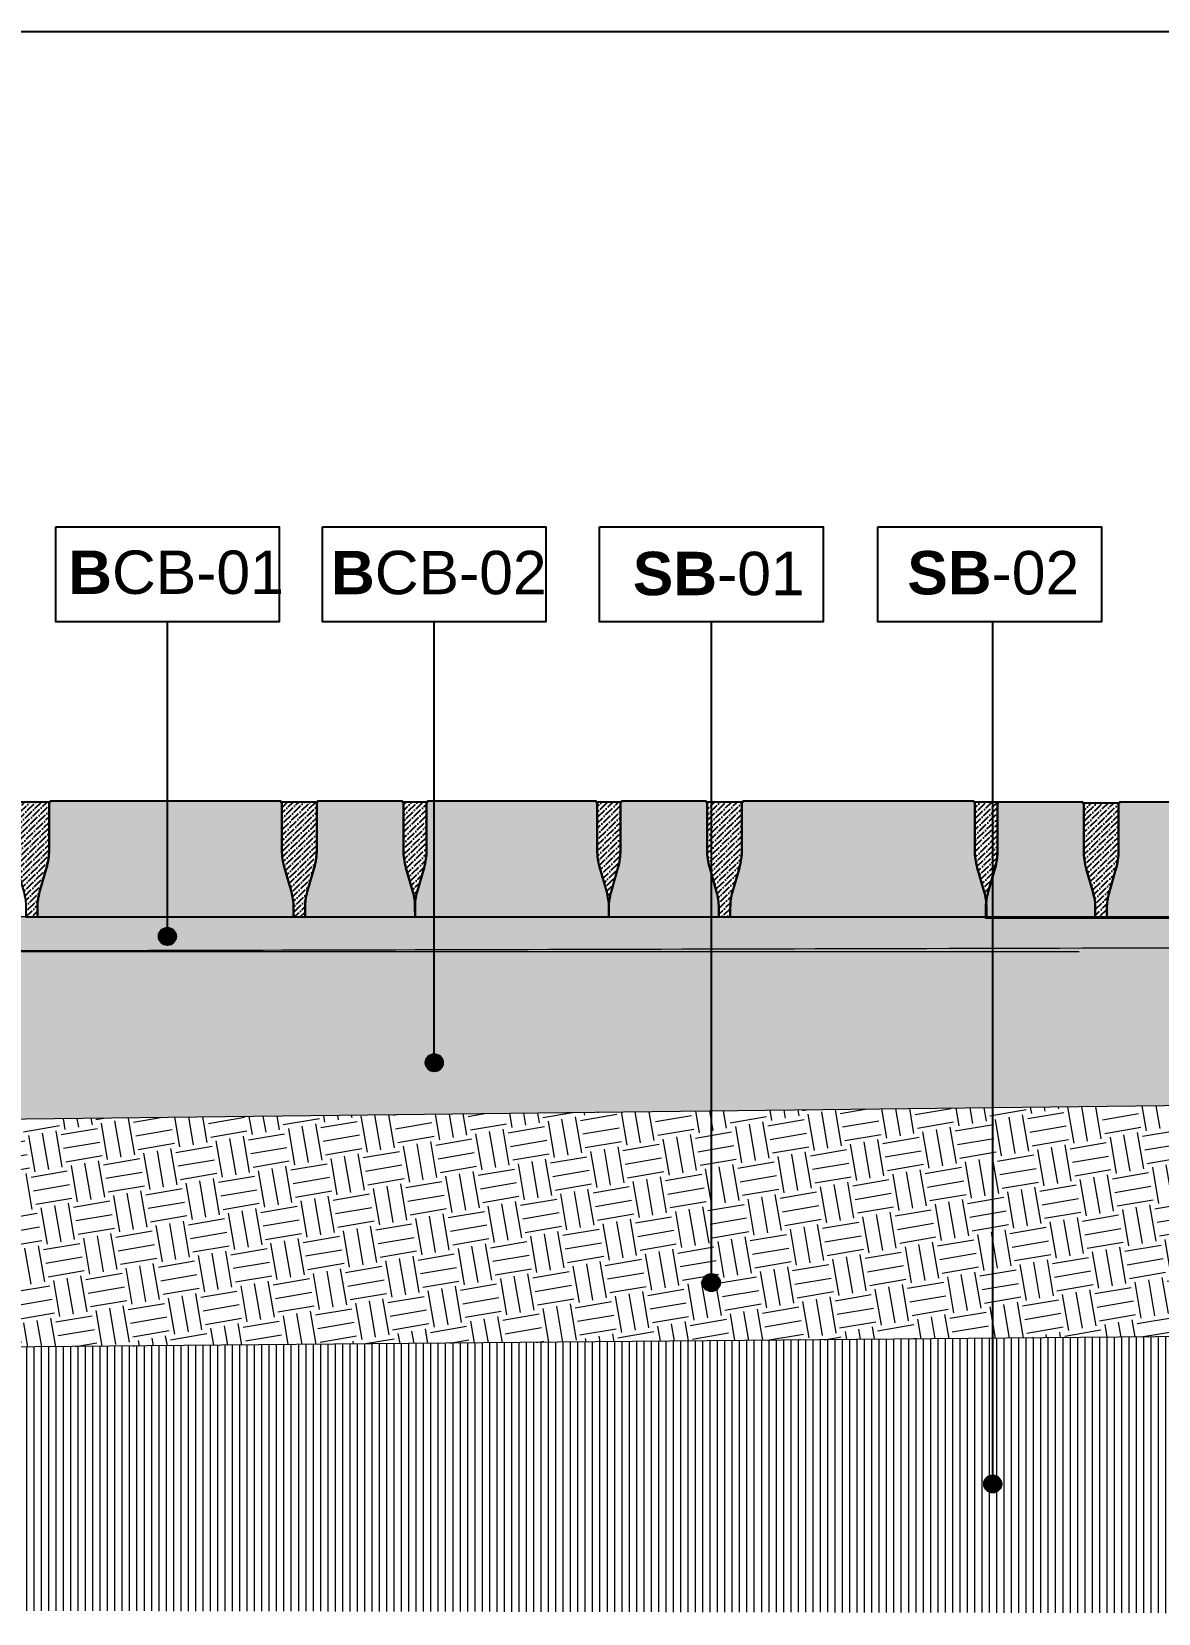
# Model space of a CAD drawing. Header units: metres. Extents: x -325 to 301, y -147 to 149.
# Drawn here: x 69.12 to 70.093, y 62.09 to 63.457 of the extents above; entities that cross this region are included whole.
import ezdxf

# ---------------------------------------------------------------- set-up
doc = ezdxf.new("R2010")
doc.units = ezdxf.units.M
doc.layers.add('-aux', color=50, linetype='Continuous', plot=False)
doc.layers.add('0-TX-1_25', color=7, linetype='Continuous', true_color=0x3f4f7f)
doc.layers.add('EIT_3 TR sorra', color=7, linetype='Continuous', true_color=0xd8ceb0)
doc.layers.add('03-TR-Paviment_05_Open Joint Precast Pavements', color=7, linetype='Continuous', lineweight=5, true_color=0xb3b3b3)
doc.layers.add('3-TR tot_u', color=7, linetype='Continuous', lineweight=5, true_color=0x787878)
for name, color, linetype, lineweight in [('1-CM', 7, 'Continuous', 0), ('3-TR Seleccionat', 44, 'Continuous', 0), ('3-TR Tot-u', 37, 'Continuous', 0)]:
    doc.layers.add(name, color=color, linetype=linetype, lineweight=lineweight)
for name, color, linetype in [('1-L- kodolé', 7, 'Continuous'), ('A-KEYPLAN_HATCH', 7, 'Continuous'), ('A_TEXT_2', 7, 'Continuous')]:
    doc.layers.add(name, color=color, linetype=linetype)
doc.styles.get("Standard").update_dxf_attribs({"font": 'arial.ttf'})

# ---------------------------------------------------------------- blocks, each defined once
blk = doc.blocks.new('hatch keyplan 2')
at = {"layer": 'A-KEYPLAN_HATCH'}
blk.add_lwpolyline([(0, 0.005476596624248486), (0.012874798693294, 0.005476596623793739), (0.012874798693294, -2.273736754432321e-13), (0, 0)], close=True, dxfattribs=at)
blk = doc.blocks.new('hatch keyplan')
at = {"layer": 'A-KEYPLAN_HATCH'}
blk.add_blockref('hatch keyplan 2', (1.430579833341536, 0.8521467901477053), dxfattribs=at)
blk = doc.blocks.new('B-CB01')
at = {"layer": 'A-KEYPLAN_HATCH'}
blk.add_blockref('hatch keyplan', (-1.430579833341536, -0.8521467901477052), dxfattribs=at)
at = {"layer": 'A_TEXT_2', "insert": (-0.0007977308478921419, 0.004105509799023688), "char_height": 0.0025, "attachment_point": 1}
blk.add_mtext_dynamic_manual_height_columns('\\pi0.00152;{\\fArial|b1|i0|c0|p34;B}CB-01', width=0.01456192034901793, gutter_width=0.015, heights=[0], dxfattribs=at)
blk = doc.blocks.new('B-CB02')
at = {"layer": 'A-KEYPLAN_HATCH'}
blk.add_blockref('hatch keyplan', (-1.430579833341536, -0.8521467901477053), dxfattribs=at)
at = {"layer": 'A_TEXT_2', "insert": (-0.0007977308478888112, 0.004087061300781514), "char_height": 0.0025, "attachment_point": 1}
blk.add_mtext_dynamic_manual_height_columns('\\pi0.00129;{\\fArial|b1|i0|c0|p34;B}CB-02', width=0.01456192034901793, gutter_width=0.015, heights=[0], dxfattribs=at)
blk = doc.blocks.new('SB-01')
at = {"layer": 'A-KEYPLAN_HATCH'}
blk.add_blockref('hatch keyplan', (-1.430579833341536, -0.8521467901477053), dxfattribs=at)
at = {"layer": 'A_TEXT_2', "insert": (-0.0007977307988561444, 0.004032374434375541), "char_height": 0.0025, "attachment_point": 1}
blk.add_mtext_dynamic_manual_height_columns('\\pi0.00271;{\\fArial|b1|i0|c0|p34;SB}-01', width=0.01456192034901793, gutter_width=0.015, heights=[0], dxfattribs=at)
blk = doc.blocks.new('SB-02')
at = {"layer": 'A-KEYPLAN_HATCH'}
blk.add_blockref('hatch keyplan', (-1.430579833341138, -0.8521467901475916), dxfattribs=at)
at = {"layer": 'A_TEXT_2', "insert": (-0.0007977306930945227, 0.004083503112326525), "char_height": 0.0025, "attachment_point": 1}
blk.add_mtext_dynamic_manual_height_columns('\\pi0.00249;{\\fArial|b1|i0|c0|p34;SB}-02', width=0.01456192034901793, gutter_width=0.015, heights=[0], dxfattribs=at)
blk = doc.blocks.new('POINT')
at = {"layer": '0-TX-1_25'}
h = blk.add_hatch(dxfattribs=at)
h.set_pattern_fill('ANGLE', color=256)
h.set_pattern_definition([(0, (-83.74681484067048, -12.72584030761209), (0, 6.985), [5.08, -1.905]), (90, (-83.74681484067048, -12.72584030761209), (-6.985, 4.277078946022131e-16), [5.08, -1.905])])
edge = h.paths.add_edge_path()
edge.add_arc((0, 0), 0.0075, 0, 360)
h = blk.add_hatch(color=256, dxfattribs=at)
h.dxf.hatch_style = 1
edge = h.paths.add_edge_path()
edge.add_arc((0, 0), 0.0075, 0, 360)
blk.add_circle((0, 0), 0.0075, dxfattribs=at)

msp = doc.modelspace()

# ---------------------------------------------------------------- hatches: boundary and pattern name
at = {"layer": '03-TR-Paviment_05_Open Joint Precast Pavements'}
h = msp.add_hatch(color=256, dxfattribs=at)
h.dxf.hatch_style = 1
edge = h.paths.add_edge_path()
edge.add_line((69.34583332819736, 62.69165520713479), (69.34583332912868, 62.69985098595546))
edge.add_arc((69.29741577105686, 62.69985098588334), 0.04841755807181869, 8.533618166016224e-08, 15.99901921172602)
edge.add_line((69.34395794348663, 62.71319587685914), (69.33801130309573, 62.73393561196328))
edge.add_arc((69.39294248148263, 62.74968585704054), 0.05714459361101479, 180.0000008195852, 195.9990199458679, ccw=False)
edge.add_line((69.33579788787162, 62.74968585622312), (69.33579788787162, 62.79081113048644))
edge.add_line((69.33579788787162, 62.79081113048644), (69.33500068273267, 62.79081113048644))
edge.add_line((69.33500068273267, 62.79081113048644), (69.33500068273267, 62.7916552062966))
edge.add_line((69.33500068273267, 62.7916552062966), (69.13542923342308, 62.79165520722793))
edge.add_line((69.13542923342308, 62.79165520722793), (69.13542923342308, 62.79081113002078))
edge.add_line((69.13542923342308, 62.79081113002078), (69.13463202781847, 62.79081113374607))
edge.add_line((69.13463202781847, 62.79081113374607), (69.13463202828413, 62.74968585715444))
edge.add_arc((69.07748743702838, 62.74968585323435), 0.05714459125574946, -15.999015195823915, 3.930457012302213e-06, ccw=False)
edge.add_line((69.13241861445701, 62.73393561336027), (69.12647197453177, 62.71319587406517))
edge.add_arc((69.1730141419912, 62.69985098378787), 0.0484175531014875, 164.0009799617028, 179.9999990880909)
edge.add_line((69.12459658888972, 62.69985098455847), (69.12459658888972, 62.69165520620347))
edge.add_line((69.12459658888972, 62.69165520620347), (69.34583332819736, 62.69165520713479))
h = msp.add_hatch(color=256, dxfattribs=at)
h.dxf.hatch_style = 1
edge = h.paths.add_edge_path()
edge.add_line((69.45079641334584, 62.69165520806612), (69.45079641474283, 62.69985098642112))
edge.add_arc((69.40237885146783, 62.69985098539072), 0.04841756327499525, 1.219342830795449e-06, 15.99902034572975)
edge.add_line((69.44892102863511, 62.71319587872178), (69.44297438777855, 62.73393561382593))
edge.add_arc((69.497905560004, 62.7496858546583), 0.05714458651823488, 179.9999984310458, 195.9990175573292, ccw=False)
edge.add_line((69.44076097348577, 62.74968585622312), (69.4407609730201, 62.79081113048644))
edge.add_line((69.4407609730201, 62.79081113048644), (69.43996376788115, 62.79081113141776))
edge.add_line((69.43996376788115, 62.79081113141776), (69.43996376881248, 62.79165520722793))
edge.add_line((69.43996376881248, 62.79165520722793), (69.36666597390419, 62.79165520769359))
edge.add_line((69.36666597390419, 62.79165520769359), (69.36666597390419, 62.79081112955512))
edge.add_line((69.36666597390419, 62.79081112955512), (69.36586876783392, 62.79081113421173))
edge.add_line((69.36586876783392, 62.79081113421173), (69.36586876876524, 62.74968585668878))
edge.add_arc((69.30872418059022, 62.74968585489113), 0.0571445881750208, -15.999017323880423, 1.8024007886197069e-06, ccw=False)
edge.add_line((69.36365535447246, 62.73393561382593), (69.35770871454721, 62.71319587453083))
edge.add_arc((69.40425088034986, 62.69985098448636), 0.0484175514447011, 164.0009796861759, 179.9999988125665)
edge.add_line((69.35583332890516, 62.6998509854898), (69.35583332983649, 62.69165520713479))
edge.add_line((69.35583332983649, 62.69165520713479), (69.45079641334584, 62.69165520806612))
h = msp.add_hatch(color=256, dxfattribs=at)
h.dxf.hatch_style = 1
edge = h.paths.add_edge_path()
edge.add_line((69.61828757554164, 62.69165520760045), (69.61828757507598, 62.69985098642112))
edge.add_arc((69.56987001581304, 62.6998509898954), 0.04841755926294423, 359.9999958886527, 375.9990150150401)
edge.add_line((69.61641219036525, 62.71319587779046), (69.61046554997435, 62.73393561289461))
edge.add_arc((69.66539672693732, 62.74968585608225), 0.05714459172141124, 179.999999391869, 195.9990185181498, ccw=False)
edge.add_line((69.6082521352159, 62.74968585668878), (69.60825213475024, 62.7908111309521))
edge.add_line((69.60825213475024, 62.7908111309521), (69.6074549296113, 62.79081113141776))
edge.add_line((69.6074549296113, 62.79081113141776), (69.6074549296113, 62.79165520722793))
edge.add_line((69.6074549296113, 62.79165520722793), (69.46162905834487, 62.79165520862491))
edge.add_line((69.46162905834487, 62.79165520862491), (69.46162905927619, 62.79081113002078))
edge.add_line((69.46162905927619, 62.79081113002078), (69.46083185367158, 62.79081113467739))
edge.add_line((69.46083185367158, 62.79081113467739), (69.46083185413724, 62.74968585715444))
edge.add_arc((69.40368726549656, 62.74968585867035), 0.05714458864068208, 344.0009793537936, 359.99999848007474, ccw=False)
edge.add_line((69.45861843891313, 62.73393561429159), (69.45267179945355, 62.71319587453083))
edge.add_arc((69.49921396691299, 62.69985098425353), 0.0484175531014875, 164.0009799617028, 179.9999990880909)
edge.add_line((69.4507964138115, 62.69985098502413), (69.45079641334584, 62.69165520806612))
edge.add_line((69.45079641334584, 62.69165520806612), (69.61828757554164, 62.69165520760045))
h = msp.add_hatch(color=256, dxfattribs=at)
h.dxf.hatch_style = 1
edge = h.paths.add_edge_path()
edge.add_line((69.71325066091364, 62.69165520014987), (69.71325066091364, 62.6998509794362))
edge.add_arc((69.6648330990626, 62.69985097651619), 0.04841756185103927, 3.455446624970365e-06, 15.99902258183602)
edge.add_line((69.71137527434027, 62.7131958712712), (69.70542863441503, 62.73393560590969))
edge.add_arc((69.76035980829727, 62.74968584697489), 0.0571445881750213, 179.9999981975992, 195.9990173238804, ccw=False)
edge.add_line((69.70321522012225, 62.74968584877254), (69.70321521965658, 62.79081112396718))
edge.add_line((69.70321521965658, 62.79081112396718), (69.70241801451763, 62.79081112536416))
edge.add_line((69.70241801451763, 62.79081112536416), (69.7024180149833, 62.79165520024301))
edge.add_line((69.7024180149833, 62.79165520024301), (69.62912022054067, 62.79165520070867))
edge.add_line((69.62912022054067, 62.79165520070867), (69.62912022054067, 62.79081112350152))
edge.add_line((69.62912022054067, 62.79081112350152), (69.62832301493606, 62.79081112629549))
edge.add_line((69.62832301493606, 62.79081112629549), (69.6283230144704, 62.74968585063518))
edge.add_arc((69.57117842132504, 62.74968584813904), 0.05714459314535252, -15.99901662354199, 2.502740585441643e-06, ccw=False)
edge.add_line((69.62610960017761, 62.73393560637535), (69.62016296025237, 62.71319586754591))
edge.add_arc((69.66670513149103, 62.69985098011651), 0.04841755594938513, 164.0009844339112, 180.0000035602989)
edge.add_line((69.61828757554164, 62.69985097710789), (69.61828757554164, 62.69165519968421))
edge.add_line((69.61828757554164, 62.69165519968421), (69.71325066091364, 62.69165520014987))
h = msp.add_hatch(color=256, dxfattribs=at)
h.dxf.hatch_style = 1
edge = h.paths.add_edge_path()
edge.add_line((69.94448739953211, 62.69165519037099), (69.94448740092909, 62.69985096919165))
edge.add_arc((69.89606984285727, 62.69985096911954), 0.04841755807181869, 8.533618166016224e-08, 15.99901921172602)
edge.add_line((69.94261201528704, 62.71319586009533), (69.93666537443048, 62.73393559519948))
edge.add_arc((69.99159655162627, 62.74968583673034), 0.05714459148858048, 179.999997730706, 195.9990168569869, ccw=False)
edge.add_line((69.9344519601377, 62.74968583899365), (69.9344519601377, 62.79081111325697))
edge.add_line((69.9344519601377, 62.79081111325697), (69.93365475453308, 62.79081111372263))
edge.add_line((69.93365475453308, 62.79081111372263), (69.93365475453308, 62.79165519092978))
edge.add_line((69.93365475453308, 62.79165519092978), (69.73408330522349, 62.79165519139544))
edge.add_line((69.73408330522349, 62.79165519139544), (69.73408330568915, 62.79081111325697))
edge.add_line((69.73408330568915, 62.79081111325697), (69.7332861005502, 62.7908111165166))
edge.add_line((69.7332861005502, 62.7908111165166), (69.73328609961888, 62.74968584039063))
edge.add_arc((69.67614151001992, 62.74968583670338), 0.05714458959896274, -15.999015429272617, 3.6970104133615678e-06, ccw=False)
edge.add_line((69.73107268579176, 62.73393559706212), (69.72512604540086, 62.71319585776703))
edge.add_arc((69.77166821166917, 62.69985097103611), 0.04841755097903953, 164.0009836073357, 180.0000027337263)
edge.add_line((69.72325066069013, 62.69985096872599), (69.72325066022447, 62.69165519037099))
edge.add_line((69.72325066022447, 62.69165519037099), (69.94448739953211, 62.69165519037099))
h = msp.add_hatch(color=256, dxfattribs=at)
h.dxf.hatch_style = 1
edge = h.paths.add_edge_path()
edge.add_line((70.03862238168509, 62.69081796396403), (70.03862238168509, 62.69901374325035))
edge.add_arc((69.99020481983405, 62.69901374033034), 0.04841756185103927, 3.455446624970365e-06, 15.99902258183602)
edge.add_line((70.03674699511171, 62.71235863508536), (70.03080035518647, 62.73309836972384))
edge.add_arc((70.08573152906871, 62.74884861078905), 0.0571445881750213, 179.9999981975992, 195.9990173238804, ccw=False)
edge.add_line((70.02858694089369, 62.74884861258669), (70.02858694042803, 62.78997388778134))
edge.add_line((70.02858694042803, 62.78997388778134), (70.02778973528908, 62.78997388917832))
edge.add_line((70.02778973528908, 62.78997388917832), (70.02778973575474, 62.79081796405716))
edge.add_line((70.02778973575474, 62.79081796405716), (69.95449194131211, 62.79081796452282))
edge.add_line((69.95449194131211, 62.79081796452282), (69.95449194131211, 62.78997388731567))
edge.add_line((69.95449194131211, 62.78997388731567), (69.9536947357075, 62.78997389010964))
edge.add_line((69.9536947357075, 62.78997389010964), (69.95369473524184, 62.74884861444934))
edge.add_arc((69.89655014209649, 62.7488486119532), 0.05714459314535252, -15.99901662354199, 2.502740585441643e-06, ccw=False)
edge.add_line((69.95148132094906, 62.7330983701895), (69.94553468102382, 62.71235863136007))
edge.add_arc((69.99207685226247, 62.69901374393066), 0.04841755594938513, 164.0009844339112, 180.0000035602989)
edge.add_line((69.94365929631309, 62.69901374092205), (69.94365929631309, 62.69081796349837))
edge.add_line((69.94365929631309, 62.69081796349837), (70.03862238168509, 62.69081796396403))
h = msp.add_hatch(color=256, dxfattribs=at)
h.dxf.hatch_style = 1
edge = h.paths.add_edge_path()
edge.add_line((70.25763837831278, 62.69081795418514), (70.25763837831278, 62.79081795474716))
edge.add_line((70.25763837831278, 62.79081795474716), (70.05945502599494, 62.7908179552096))
edge.add_line((70.05945502599494, 62.7908179552096), (70.0594550264606, 62.78997387707113))
edge.add_line((70.0594550264606, 62.78997387707113), (70.05865782132165, 62.78997388033076))
edge.add_line((70.05865782132165, 62.78997388033076), (70.05865782039032, 62.74884860420479))
edge.add_arc((70.00151323079064, 62.74884860051763), 0.0571445895996875, -15.999015503824126, 3.6222547805664362e-06, ccw=False)
edge.add_line((70.0564444065632, 62.73309836087628), (70.0504977661723, 62.71235862158118))
edge.add_arc((70.09703993243983, 62.69901373485038), 0.04841755097825687, 164.0009836072101, 180.0000027338609)
edge.add_line((70.04862238146157, 62.69901373254014), (70.04862238099591, 62.69081795418514))
edge.add_line((70.04862238099591, 62.69081795418514), (70.25763837831278, 62.69081795418514))
at = {"layer": '3-TR Seleccionat'}
h = msp.add_hatch(dxfattribs=at)
h.set_pattern_fill('ANSI31', color=256, scale=0.001999999999999999, angle=45.00000053864236, style=0)
h.set_pattern_definition([(90.00000053864214, (67.0833362436282, 69.04705465248597), (-0.006349999999999999, -5.969687278414935e-11), [])])
h.paths.add_polyline_path([(67.25759389307382, 62.13863945213668), (68.46996285314788, 62.1580951119716), (68.49489070106554, 62.26452671670327), (68.50657812805007, 62.31442719801452), (68.81861922439207, 62.31727389208687), (70.25763837831278, 62.33014795811794), (70.25763837831278, 62.08981105323784), (67.25911380559592, 62.09576164834496)])
at = {"layer": '3-TR Tot-u'}
h = msp.add_hatch(dxfattribs=at)
h.set_pattern_fill('EARTH', color=256, scale=0.004999999999999998, angle=-80.3020705616864, style=0)
h.set_pattern_definition([(279.6979294383136, (68.67424074389065, 62.26595464571768), (0.03664468526142107, -0.02594787162931459), [0.03174999999999999, -0.03174999999999999]), (279.6979294383136, (68.68597684830544, 62.26796029828875), (0.03664468526142107, -0.02594787162931459), [0.03174999999999999, -0.03174999999999999]), (279.6979294383136, (68.6977129527202, 62.26996595085983), (0.03664468526142107, -0.02594787162931459), [0.03174999999999999, -0.03174999999999999]), (9.69792943831359, (68.70229353840227, 62.26672246683448), (0.02594787162931459, 0.03664468526142107), [0.03174999999999997, -0.03174999999999997]), (9.69792943831359, (68.70429919091514, 62.25498636241917), (0.02594787162931459, 0.03664468526142107), [0.03174999999999997, -0.03174999999999997]), (9.69792943831359, (68.70630484348622, 62.24325025800439), (0.02594787162931459, 0.03664468526142107), [0.03174999999999997, -0.03174999999999997])])
h.paths.add_polyline_path([(70.25763837831278, 62.33040180165865), (70.25763837831278, 62.53048400915269), (68.76718397764394, 62.51294435614077), (68.80744910900931, 62.36353028295382), (68.81861922439207, 62.31727389208687)])
at = {"layer": '3-TR tot_u'}
h = msp.add_hatch(dxfattribs=at)
h.set_pattern_fill('AR-CONC', color=256, scale=9e-05, angle=90.26641431039367)
h.set_pattern_definition([(140.2664143103937, (0, 0), (0.001358261347982061, 0.01640311316296629), [0.0017145, -0.0188595]), (85.26641431039367, (0, 0), (-0.01718018148039424, -0.003251827319955159), [0.0013716, -0.0150876525753]), (190.7178590103937, (0.0001131881395277435, 0.001366921707972907), (-0.01582191943130427, 0.01315128580300938), [0.001457100792, -0.016028122014]), (136.4506143103937, (-0.004571950575159428, -2.125884049935902e-05), (0.003670327151181657, 0.02441444385953116), [0.00257175, -0.02828925]), (186.9019719203937, (-0.004266092430295756, 0.002013276329687323), (-0.02236745963156911, 0.02126259792724011), [0.0021856520826, -0.0240422047344]), (81.45056548039366, (-0.004571950575159428, -2.125884049935902e-05), (-0.02236745963047776, 0.02126259792845786), [0.0020573970363, -0.0226313758728]), (111.2664143103937, (-0.003439592351619251, 0.002270031157205195), (0.009140320580882877, 0.01368794375791834), [0.0017145, -0.0188595]), (56.2664143103937, (-0.003439592351619251, 0.002270031157205195), (-0.01660260073058194, 0.005485043237329697), [0.0013716, -0.0150876]), (161.7178593103937, (-0.002677898965279807, 0.003410693136534609), (-0.007462280235117282, 0.01917298696442482), [0.001457100792, -0.01602809438399999]), (127.7664143103937, (0, 0), (-0.007611163754578943, 0.0002425866008496274), [0, -0.01490472, 0, -0.0153162, 0, -0.01514475]), (97.76641431039367, (0, 0), (-0.009044117031634472, 0.005971780936707849), [0, -0.00873252, 0, -0.01456182, 0, -0.005772150000000001]), (57.76641431039366, (2.370360715678531e-05, -0.005097724891302762), (0.0004588392826058817, 0.01220541901602734), [0, -0.005715, 0, -0.0178308, 0, -0.0236601]), (47.76641431039366, (3.433302740646482e-05, -0.007383700178882477), (-0.002350348719380294, 0.0133208416991804), [0, -0.0074295, 0, -0.01184148, 0, -0.0168021])])
h.paths.add_polyline_path([(68.76710837717971, 62.69165520294384), (68.75914407672232, 62.66165542759747), (70.25763837807995, 62.66541633429349), (70.25739870285317, 62.69165598884882)])
h.paths.add_polyline_path([(68.55225635794162, 62.50945435498033), (68.55925760642704, 62.53981808628335), (68.75913340618399, 62.53980960196587), (68.76718397764394, 62.51294435614077)])
h = msp.add_hatch(dxfattribs=at)
h.set_pattern_fill('AR-CONC', color=256, scale=0.0002, angle=90.26641431039367)
h.set_pattern_definition([(140.2664143103937, (269969.5590684147, -738358.5285991), (0.003018358551071247, 0.03645136258436954), [0.00381, -0.04191]), (85.26641431039367, (269969.5590684147, -738358.5285991), (-0.03817818106754276, -0.007226282933233686), [0.003048, -0.033528116834]), (190.7178590103937, (269969.5593199439, -738358.5255614961), (-0.03515982095845395, 0.02922507956224307), [0.00323800176, -0.03561804892000001]), (136.4506143103937, (269969.5489085246, -738358.5286463419), (0.00815628255818146, 0.05425431968784703), [0.005715, -0.062865]), (186.9019719203937, (269969.5495882093, -738358.5241251525), (-0.04970546584793135, 0.04725021761608914), [0.004857004628, -0.053427121632]), (81.45056548039366, (269969.5489085246, -738358.5286463419), (-0.04970546584550613, 0.04725021761879526), [0.004571993414, -0.050291946384]), (111.2664143103937, (269969.5514248761, -738358.5235545862), (0.02031182351307306, 0.03041765279537408), [0.00381, -0.04191]), (56.2664143103937, (269969.5514248761, -738358.5235545862), (-0.03689466829018208, 0.01218898497184377), [0.003048, -0.033528]), (161.7178593103937, (269969.5531175282, -738358.5210197818), (-0.01658284496692729, 0.04260663769872181), [0.003238001759999997, -0.03561798751999995]), (127.7664143103937, (269969.5590684147, -738358.5285991), (-0.01691369723239765, 0.0005390813352213942), [0, -0.0331216, 0, -0.034036, 0, -0.033655]), (97.76641431039367, (269969.5590684147, -738358.5285991), (-0.02009803784807661, 0.01327062430379522), [0, -0.0194056, 0, -0.0323596, 0, -0.012827]), (57.76641431039366, (269969.5591210894, -738358.5399273775), (0.001019642850235293, 0.02712315336894964), [0, -0.0127, 0, -0.039624, 0, -0.052578]), (47.76641431039366, (269969.5591447104, -738358.5450073226), (-0.005222997154178432, 0.02960187044262312), [0, -0.01651, 0, -0.0263144, 0, -0.037338])])
h.paths.add_polyline_path([(70.25763837831278, 62.53048400915269), (70.25763837807995, 62.66541633429349), (70.22906491622268, 62.66534305623248), (68.75914407672232, 62.66165542759747), (68.75974622058963, 62.59674842506968), (68.75972676669544, 62.59674824444205), (68.7601823199603, 62.54677068790794), (68.76718397764394, 62.51294435614077)])
at = {"layer": 'EIT_3 TR sorra'}
h = msp.add_hatch(dxfattribs=at)
h.set_pattern_fill('ANSI36', color=256, scale=0.001075000000000009, angle=-0.5853068080104545, style=0, double=1)
h.set_pattern_definition([(44.41469319198954, (38.35103202225951, -7.515997033423083), (0.001877787426372729, 0.006618133599094154), [0.00853281250000004, -0.00170656250000001, 0, -0.00170656250000001])])
edge = h.paths.add_edge_path()
edge.add_line((69.11459659140823, 62.69165227796736), (69.12459658888972, 62.69165539452382))
edge.add_line((69.12459658888972, 62.69165539452382), (69.12459403611172, 62.69985117352371))
edge.add_arc((69.17301158292885, 62.69986625608418), 0.04841754916632017, 164.0188290939622, 180.0178482200737, ccw=False)
edge.add_line((69.12646526422901, 62.71319664552958), (69.13240544028045, 62.73393823689212))
edge.add_arc((69.07746936530077, 62.74967136210145), 0.05714458472178788, 344.0188335243519, 360.0178526505693)
edge.add_line((69.13461394724857, 62.74968916764132), (69.13460113058792, 62.79081792841464))
edge.add_line((69.13460113058792, 62.79081792841464), (69.1045302546955, 62.79080855719765))
edge.add_line((69.1045302546955, 62.79080855719765), (69.10454307227734, 62.74967979669441))
edge.add_arc((69.16168766050946, 62.74969759919434), 0.0571445910051647, 180.017849600627, 196.0168687269404)
edge.add_line((69.10676139380885, 62.73393024344007), (69.11271449518864, 62.71319235996123))
edge.add_arc((69.0661764897941, 62.69983297092861), 0.04841755075824079, 0.017851212097582447, 16.016870338310184, ccw=False)
edge.add_line((69.11459403820237, 62.69984805601797), (69.11459659140823, 62.69165227796736))
edge.add_line((69.11459659140823, 62.69165227796736), (69.12459658888972, 62.69165539452382))
h = msp.add_hatch(dxfattribs=at)
h.set_pattern_fill('ANSI36', color=256, scale=0.001075000000000009, angle=-0.5853068080104545, style=0, double=1)
h.set_pattern_definition([(44.41469319198954, (38.11979528131276, -7.515997025934759), (0.001877787426372729, 0.006618133599094154), [0.00853281250000004, -0.00170656250000001, 0, -0.00170656250000001])])
edge = h.paths.add_edge_path()
edge.add_line((69.34583333235499, 62.69165228545567), (69.35583332983647, 62.69165540201213))
edge.add_line((69.35583332983647, 62.69165540201213), (69.35583077705847, 62.69985118101202))
edge.add_arc((69.4042483238756, 62.69986626357249), 0.04841754916632017, 164.0188290939622, 180.0178482200737, ccw=False)
edge.add_line((69.35770200517577, 62.71319665301789), (69.3636421812272, 62.73393824438043))
edge.add_arc((69.30870610624753, 62.74967136958976), 0.05714458472178788, 344.0188335243519, 360.0178526505693)
edge.add_line((69.36585068819532, 62.74968917512963), (69.36583787153468, 62.79081793590295))
edge.add_line((69.36583787153468, 62.79081793590295), (69.33576699564226, 62.79080856468596))
edge.add_line((69.33576699564226, 62.79080856468596), (69.33577981322408, 62.74967980418272))
edge.add_arc((69.39292440145621, 62.7496976066827), 0.05714459100517892, 180.0178496006768, 196.0168687269884)
edge.add_line((69.33799813475561, 62.73393025092838), (69.3439512361354, 62.71319236744954))
edge.add_arc((69.29741323074086, 62.69983297841692), 0.04841755075824079, 0.017851212097582447, 16.016870338310184, ccw=False)
edge.add_line((69.34583077914913, 62.69984806350628), (69.34583333235499, 62.69165228545567))
edge.add_line((69.34583333235499, 62.69165228545567), (69.35583332983647, 62.69165540201213))
h = msp.add_hatch(dxfattribs=at)
h.set_pattern_fill('ANSI36', color=256, scale=0.001075000000000009, angle=-0.5853068080104545, style=0, double=1)
h.set_pattern_definition([(44.41469319198954, (38.11979510683417, -7.516026806807524), (0.001877787426372729, 0.006618133599094154), [0.00853281250000004, -0.00170656250000001, 0, -0.00170656250000001])])
edge = h.paths.add_edge_path()
edge.add_line((69.45079658617841, 62.69165520806612), (69.45079403250728, 62.69985098609802))
edge.add_arc((69.49921158366423, 62.69986607284829), 0.04841755350744981, 164.0188340504495, 180.0178531765575, ccw=False)
edge.add_line((69.45266525963787, 62.71319645946232), (69.458605436192, 62.733938049913))
edge.add_arc((69.40366935055721, 62.74967117786664), 0.05714459572067044, 344.018833820474, 360.0178529466926)
edge.add_line((69.4608139435038, 62.74968898370528), (69.46080112795838, 62.79081775151399))
edge.add_line((69.46080112795838, 62.79081775151399), (69.44073025149277, 62.79081149483452))
edge.add_line((69.44073025149277, 62.79081149483452), (69.44074306562361, 62.74968272743495))
edge.add_arc((69.49788765585261, 62.74970053309838), 0.0571445930030311, 180.0178527718653, 196.0168718981762)
edge.add_line((69.4429613881044, 62.73393317375277), (69.44891448812575, 62.71319528928723))
edge.add_arc((69.40237649140997, 62.69983588992887), 0.04841754526547819, 0.017865790663677217, 16.016884916877416, ccw=False)
edge.add_line((69.45079403432163, 62.69985098733607), (69.4507965871464, 62.69165520717296))
h = msp.add_hatch(dxfattribs=at)
h.set_pattern_fill('ANSI36', color=256, scale=0.001075000000000009, angle=-0.5853068080104545, style=0, double=1)
h.set_pattern_definition([(44.41469319198954, (37.952304131856, -7.516033431917698), (0.001877787426372729, 0.006618133599094154), [0.00853281250000004, -0.00170656250000001, 0, -0.00170656250000001])])
edge = h.paths.add_edge_path()
edge.add_line((69.61828756115658, 62.69164858295595), (69.61828500748544, 62.69984436098785))
edge.add_arc((69.6667025586424, 62.69985944773813), 0.04841755350744981, 164.0188340504495, 180.0178531765575, ccw=False)
edge.add_line((69.62015623461603, 62.71318983435215), (69.62609641117017, 62.73393142480283))
edge.add_arc((69.57116032553537, 62.74966455275647), 0.05714459572067044, 344.018833820474, 360.0178529466926)
edge.add_line((69.62830491848196, 62.74968235859511), (69.62829210293654, 62.79081112640382))
edge.add_line((69.62829210293654, 62.79081112640382), (69.60822122647093, 62.79080486972435))
edge.add_line((69.60822122647093, 62.79080486972435), (69.60823404060177, 62.74967610232478))
edge.add_arc((69.66537863083077, 62.74969390798821), 0.0571445930030311, 180.0178527718653, 196.0168718981762)
edge.add_line((69.61045236308256, 62.7339265486426), (69.61640546310392, 62.71318866417707))
edge.add_arc((69.56986746638813, 62.6998292648187), 0.04841754526547819, 0.017865790663677217, 16.016884916877416, ccw=False)
edge.add_line((69.6182850092998, 62.6998443622259), (69.61828756212456, 62.6916485820628))
h = msp.add_hatch(dxfattribs=at)
h.set_pattern_fill('ANSI36', color=256, scale=0.001075000000000009, angle=-0.5853068080104545, style=0, double=1)
h.set_pattern_definition([(44.41469319198954, (37.75237795092475, -7.515997014036422), (0.001877787426372729, 0.006618133599094154), [0.00853281250000004, -0.00170656250000001, 0, -0.00170656250000001])])
edge = h.paths.add_edge_path()
edge.add_line((69.713250662743, 62.69165229735402), (69.72325066022448, 62.69165541391047))
edge.add_line((69.72325066022448, 62.69165541391047), (69.72324810744648, 62.69985119291037))
edge.add_arc((69.77166565426361, 62.69986627547083), 0.04841754916632017, 164.0188290939622, 180.0178482200737, ccw=False)
edge.add_line((69.72511933556378, 62.71319666491623), (69.73105951161521, 62.73393825627877))
edge.add_arc((69.67612343663554, 62.74967138148811), 0.05714458472178788, 344.0188335243519, 360.0178526505693)
edge.add_line((69.73326801858333, 62.74968918702798), (69.73325520192269, 62.79081794780129))
edge.add_line((69.73325520192269, 62.79081794780129), (69.70318432603027, 62.7908085765843))
edge.add_line((69.70318432603027, 62.7908085765843), (69.7031971436121, 62.74967981608106))
edge.add_arc((69.76034173184424, 62.749697618581), 0.05714459100517891, 180.017849600627, 196.0168687269365)
edge.add_line((69.70541546514362, 62.73393026282672), (69.7113685665234, 62.71319237934788))
edge.add_arc((69.66483056112887, 62.69983299031527), 0.04841755075824079, 0.017851212097582447, 16.016870338310184, ccw=False)
edge.add_line((69.71324810953713, 62.69984807540462), (69.713250662743, 62.69165229735402))
edge.add_line((69.713250662743, 62.69165229735402), (69.72325066022448, 62.69165541391047))
h = msp.add_hatch(dxfattribs=at)
h.set_pattern_fill('ANSI36', color=256, scale=0.001075000000000009, angle=-0.5853068080104545, style=0, double=1)
h.set_pattern_definition([(44.41469319198954, (37.62610429348043, -7.516026593798692), (0.001877787426372729, 0.006618133599094154), [0.00853281250000004, -0.00170656250000001, 0, -0.00170656250000001])])
edge = h.paths.add_edge_path()
edge.add_line((69.94448739953215, 62.69165542107495), (69.94448484586101, 62.69985119910685))
edge.add_arc((69.99290239701797, 62.69986628585713), 0.04841755350744981, 164.0188340504495, 180.0178531765575, ccw=False)
edge.add_line((69.9463560729916, 62.71319667247115), (69.95229624954574, 62.73393826292183))
edge.add_arc((69.89736016391095, 62.74967139087547), 0.05714459572067044, 344.018833820474, 360.0178529466926)
edge.add_line((69.95450475685753, 62.74968919671411), (69.95449194131211, 62.79081796452282))
edge.add_line((69.95449194131211, 62.79081796452282), (69.9344210648465, 62.79081170784335))
edge.add_line((69.9344210648465, 62.79081170784335), (69.93443387897734, 62.74968294044378))
edge.add_arc((69.99157846920635, 62.74970074610721), 0.0571445930030311, 180.0178527718653, 196.0168718981762)
edge.add_line((69.93665220145813, 62.7339333867616), (69.94260530147949, 62.71319550229607))
edge.add_arc((69.8960673047637, 62.6998361029377), 0.04841754526547819, 0.017865790663677217, 16.016884916877416, ccw=False)
edge.add_line((69.94448484767537, 62.6998512003449), (69.94448740050014, 62.6916554201818))
h = msp.add_hatch(dxfattribs=at)
h.set_pattern_fill('ANSI36', color=256, scale=0.001075000000000009, angle=-0.5853068080104545, style=0, double=1)
h.set_pattern_definition([(44.41469319198954, (38.07774967169619, -7.516834250222267), (0.001877787426372729, 0.006618133599094154), [0.00853281250000004, -0.00170656250000001, 0, -0.00170656250000001])])
edge = h.paths.add_edge_path()
edge.add_line((70.03862238351444, 62.69081506116817), (70.04862238099592, 62.69081817772463))
edge.add_line((70.04862238099592, 62.69081817772463), (70.04861982821792, 62.69901395672452))
edge.add_arc((70.09703737503506, 62.69902903928499), 0.04841754916632017, 164.0188290939622, 180.0178482200737, ccw=False)
edge.add_line((70.05049105633522, 62.71235942873039), (70.05643123238666, 62.73310102009292))
edge.add_arc((70.00149515740698, 62.74883414530226), 0.05714458472178788, 344.0188335243519, 360.0178526505693)
edge.add_line((70.05863973935477, 62.74885195084213), (70.05862692269413, 62.78998071161545))
edge.add_line((70.05862692269413, 62.78998071161545), (70.02855604680171, 62.78997134039846))
edge.add_line((70.02855604680171, 62.78997134039846), (70.02856886438354, 62.74884257989522))
edge.add_arc((70.08571345261568, 62.74886038239515), 0.05714459100517891, 180.017849600627, 196.0168687269365)
edge.add_line((70.03078718591506, 62.73309302664088), (70.03674028729485, 62.71235514316204))
edge.add_arc((69.99020228190031, 62.69899575412942), 0.04841755075824079, 0.017851212097582447, 16.016870338310184, ccw=False)
edge.add_line((70.03861983030858, 62.69901083921878), (70.03862238351444, 62.69081506116817))
edge.add_line((70.03862238351444, 62.69081506116817), (70.04862238099592, 62.69081817772463))

# ---------------------------------------------------------------- linework, layer by layer
at = {"layer": '-aux'}
msp.add_lwpolyline([(12.23447743480324, 63.4566912249669), (142.2344774348032, 63.4566912249669)], dxfattribs=at)
at = {"layer": '-aux', "elevation": 0.001726092845931538}
for points in [[(69.11459659140823, 62.69165227796736), (69.12459658888972, 62.69165539452382), (69.12459403611172, 62.69985117352371, -0.06992251114754273), (69.12646526422901, 62.71319664552958), (69.13240544028045, 62.73393823689212, 0.06992251114800961), (69.13461394724857, 62.74968916764132), (69.13460113058792, 62.79081792841464), (69.1045302546955, 62.79080855719765), (69.10454307227734, 62.74967979669441, 0.0699225111484148), (69.10676139380885, 62.73393024344007), (69.11271449518864, 62.71319235996123, -0.06992251114798485), (69.11459403820237, 62.69984805601797), (69.11459659140823, 62.69165227796736), (69.12459658888972, 62.69165539452382)], [(69.34583333235499, 62.69165228545567), (69.35583332983647, 62.69165540201213), (69.35583077705847, 62.69985118101202, -0.06992251114754273), (69.35770200517577, 62.71319665301789), (69.3636421812272, 62.73393824438043, 0.06992251114800961), (69.36585068819532, 62.74968917512963), (69.36583787153468, 62.79081793590295), (69.33576699564226, 62.79080856468596), (69.33577981322408, 62.74967980418272, 0.0699225111484148), (69.33799813475561, 62.73393025092838), (69.3439512361354, 62.71319236744954, -0.06992251114798485), (69.34583077914913, 62.69984806350628), (69.34583333235499, 62.69165228545567), (69.35583332983647, 62.69165540201213)], [(69.4507965871464, 62.69165520717296), (69.45079658617841, 62.69165520806612), (69.45079403250728, 62.69985098609802, -0.06992251114754273), (69.45266525963787, 62.71319645946232), (69.458605436192, 62.733938049913, 0.06992251114800961), (69.4608139435038, 62.74968898370528), (69.46080112795838, 62.79081775151399), (69.44073025149277, 62.79081149483452), (69.44074306562361, 62.74968272743495, 0.0699225111484148), (69.4429613881044, 62.73393317375277), (69.44891448812575, 62.71319528928723, -0.06992251114798485), (69.45079403432163, 62.69985098733607), (69.4507965871464, 62.69165520717296), (69.45079658617841, 62.69165520806612)], [(69.61828756212456, 62.6916485820628), (69.61828756115658, 62.69164858295595), (69.61828500748544, 62.69984436098785, -0.06992251114754273), (69.62015623461603, 62.71318983435215), (69.62609641117017, 62.73393142480283, 0.06992251114800961), (69.62830491848196, 62.74968235859511), (69.62829210293654, 62.79081112640382), (69.60822122647093, 62.79080486972435), (69.60823404060177, 62.74967610232478, 0.0699225111484148), (69.61045236308256, 62.7339265486426), (69.61640546310392, 62.71318866417707, -0.06992251114798485), (69.6182850092998, 62.6998443622259), (69.61828756212456, 62.6916485820628), (69.61828756115658, 62.69164858295595)], [(69.713250662743, 62.69165229735402), (69.72325066022448, 62.69165541391047), (69.72324810744648, 62.69985119291037, -0.06992251114754273), (69.72511933556378, 62.71319666491623), (69.73105951161521, 62.73393825627877, 0.06992251114800961), (69.73326801858333, 62.74968918702798), (69.73325520192269, 62.79081794780129), (69.70318432603027, 62.7908085765843), (69.7031971436121, 62.74967981608106, 0.0699225111484148), (69.70541546514362, 62.73393026282672), (69.7113685665234, 62.71319237934788, -0.06992251114798485), (69.71324810953713, 62.69984807540462), (69.713250662743, 62.69165229735402), (69.72325066022448, 62.69165541391047)], [(69.94448740050014, 62.6916554201818), (69.94448739953215, 62.69165542107495), (69.94448484586101, 62.69985119910685, -0.06992251114754273), (69.9463560729916, 62.71319667247115), (69.95229624954574, 62.73393826292183, 0.06992251114800961), (69.95450475685753, 62.74968919671411), (69.95449194131211, 62.79081796452282), (69.9344210648465, 62.79081170784335), (69.93443387897734, 62.74968294044378, 0.0699225111484148), (69.93665220145813, 62.7339333867616), (69.94260530147949, 62.71319550229607, -0.06992251114798485), (69.94448484767537, 62.6998512003449), (69.94448740050014, 62.6916554201818), (69.94448739953215, 62.69165542107495)], [(70.03862238351444, 62.69081506116817), (70.04862238099592, 62.69081817772463), (70.04861982821792, 62.69901395672452, -0.06992251114754273), (70.05049105633522, 62.71235942873039), (70.05643123238666, 62.73310102009292, 0.06992251114800961), (70.05863973935477, 62.74885195084213), (70.05862692269413, 62.78998071161545), (70.02855604680171, 62.78997134039846), (70.02856886438354, 62.74884257989522, 0.0699225111484148), (70.03078718591506, 62.73309302664088), (70.03674028729485, 62.71235514316204, -0.06992251114798485), (70.03861983030858, 62.69901083921878), (70.03862238351444, 62.69081506116817), (70.04862238099592, 62.69081817772463)]]:
    msp.add_lwpolyline(points, format="xyb", dxfattribs=at)
at = {"layer": '0-TX-1_25'}
for points in [[(69.23689143758963, 62.67434413820155), (69.23689143758963, 62.94671242755123)], [(69.46740655856183, 62.5656442792515), (69.46740655856182, 62.94671242755123)], [(69.7069056085677, 62.37562223164298), (69.7069056085677, 62.94671242755123)]]:
    msp.add_lwpolyline(points, dxfattribs=at)
at = {"layer": '0-TX-1_25', "elevation": 0.001725424064847605}
msp.add_lwpolyline([(69.95001025599838, 62.20172495694744), (69.95001025599838, 62.94661608433665)], dxfattribs=at)
at = {"layer": '1-CM'}
for p, q in [((68.75914407672232, 62.66165542759747, 0.001726092845931538), (70.25763837807995, 62.66541633429349, 0.001726092845931538)), ((68.75914407672232, 62.66165542759747, 0.001726092845931538), (70.25763837807995, 62.66541633429349, 0.001726092845931538)), ((68.75914407672232, 62.66165542759747, 0.001726092845931538), (70.02453818276396, 62.66165538475664, 0.001726092845931538)), ((68.76718397764394, 62.51294435614077, 0.001726158402577935), (70.25763837831278, 62.53048400915269, 0.001725420184902659)), ((70.25763837831278, 62.33040180165865, 0.001725423381476567), (68.50657812805007, 62.31442719801452, 0.001726092845931482))]:
    msp.add_line(p, q, dxfattribs=at)
at = {"layer": '1-CM', "elevation": 0.001726092845931538}
msp.add_lwpolyline([(68.75913921459849, 62.66165674006782), (70.25763837807995, 62.66541633429349), (70.25739870285317, 62.69165598884882), (68.75913921552981, 62.69165674032859)], close=True, dxfattribs=at)
at = {"layer": '1-L- kodolé', "elevation": 0.001726092845931538}
for points in [[(69.34583332819736, 62.69165520713479), (69.34583332912868, 62.69985098595546, 0.06992251114875708), (69.34395794348663, 62.71319587685914), (69.33801130309573, 62.73393561196328, -0.0699225111482901), (69.33579788787162, 62.74968585622312), (69.33579788787162, 62.79081113048644), (69.33500068273267, 62.79081113048644), (69.33500068273267, 62.7916552062966), (69.13542923342308, 62.79165520722793), (69.13542923342308, 62.79081113002078), (69.13463202781847, 62.79081113374607), (69.13463202828413, 62.74968585715444, -0.0699225111482901), (69.13241861445701, 62.73393561336027), (69.12647197453177, 62.71319587406517, 0.06992251114875708), (69.12459658888972, 62.69985098455847), (69.12459658888972, 62.69165520620347)], [(69.45079641334584, 62.69165520806612), (69.45079641474283, 62.69985098642112, 0.06992251114875708), (69.44892102863511, 62.71319587872178), (69.44297438777855, 62.73393561382593, -0.0699225111482901), (69.44076097348577, 62.74968585622312), (69.4407609730201, 62.79081113048644), (69.43996376788115, 62.79081113141776), (69.43996376881248, 62.79165520722793), (69.36666597390419, 62.79165520769359), (69.36666597390419, 62.79081112955512), (69.36586876783392, 62.79081113421173), (69.36586876876524, 62.74968585668878, -0.0699225111482901), (69.36365535447246, 62.73393561382593), (69.35770871454721, 62.71319587453083, 0.06992251114875708), (69.35583332890516, 62.6998509854898), (69.35583332983649, 62.69165520713479)], [(69.61828757554164, 62.69165520760045), (69.61828757507598, 62.69985098642112, 0.06992251114875708), (69.61641219036525, 62.71319587779046), (69.61046554997435, 62.73393561289461, -0.0699225111482901), (69.6082521352159, 62.74968585668878), (69.60825213475024, 62.7908111309521), (69.6074549296113, 62.79081113141776), (69.6074549296113, 62.79165520722793), (69.46162905834487, 62.79165520862491), (69.46162905927619, 62.79081113002078), (69.46083185367158, 62.79081113467739), (69.46083185413724, 62.74968585715444, -0.0699225111482901), (69.45861843891313, 62.73393561429159), (69.45267179945355, 62.71319587453083, 0.06992251114875708), (69.4507964138115, 62.69985098502413), (69.45079641334584, 62.69165520806612)], [(69.71325066091364, 62.69165520014987), (69.71325066091364, 62.6998509794362, 0.06992251114875708), (69.71137527434027, 62.7131958712712), (69.70542863441503, 62.73393560590969, -0.0699225111482901), (69.70321522012225, 62.74968584877254), (69.70321521965658, 62.79081112396718), (69.70241801451763, 62.79081112536416), (69.7024180149833, 62.79165520024301), (69.62912022054067, 62.79165520070867), (69.62912022054067, 62.79081112350152), (69.62832301493606, 62.79081112629549), (69.6283230144704, 62.74968585063518, -0.0699225111482901), (69.62610960017761, 62.73393560637535), (69.62016296025237, 62.71319586754591, 0.06992251114875708), (69.61828757554164, 62.69985097710789), (69.61828757554164, 62.69165519968421)], [(69.94448739953211, 62.69165519037099), (69.94448740092909, 62.69985096919165, 0.06992251114875708), (69.94261201528704, 62.71319586009533), (69.93666537443048, 62.73393559519948, -0.0699225111482901), (69.9344519601377, 62.74968583899365), (69.9344519601377, 62.79081111325697), (69.93365475453308, 62.79081111372263), (69.93365475453308, 62.79165519092978), (69.73408330522349, 62.79165519139544), (69.73408330568915, 62.79081111325697), (69.7332861005502, 62.7908111165166), (69.73328609961888, 62.74968584039063, -0.0699225111482901), (69.73107268579176, 62.73393559706212), (69.72512604540086, 62.71319585776703, 0.06992251114875708), (69.72325066069013, 62.69985096872599), (69.72325066022447, 62.69165519037099)], [(70.03862238168509, 62.69081796396403), (70.03862238168509, 62.69901374325035, 0.06992251114875708), (70.03674699511171, 62.71235863508536), (70.03080035518647, 62.73309836972384, -0.0699225111482901), (70.02858694089369, 62.74884861258669), (70.02858694042803, 62.78997388778134), (70.02778973528908, 62.78997388917832), (70.02778973575474, 62.79081796405716), (69.95449194131211, 62.79081796452282), (69.95449194131211, 62.78997388731567), (69.9536947357075, 62.78997389010964), (69.95369473524184, 62.74884861444934, -0.0699225111482901), (69.95148132094906, 62.7330983701895), (69.94553468102382, 62.71235863136007, 0.06992251114875708), (69.94365929631309, 62.69901374092205), (69.94365929631309, 62.69081796349837)]]:
    msp.add_lwpolyline(points, format="xyb", close=True, dxfattribs=at)
msp.add_lwpolyline([(70.25739870308453, 62.79081795474774), (70.05945502599494, 62.7908179552096), (70.0594550264606, 62.78997387707113), (70.05865782132165, 62.78997388033076), (70.05865782039032, 62.74884860420479, -0.0699225111482901), (70.0564444065632, 62.73309836087628), (70.0504977661723, 62.71235862158118, 0.06992251114875708), (70.04862238146157, 62.69901373254014), (70.04862238099591, 62.69081795418514), (70.2573987028512, 62.69081795418514)], format="xyb", dxfattribs=at)

# ---------------------------------------------------------------- block references
at = {"layer": '0-TX-1_25', "xscale": 15, "yscale": 15, "zscale": 15}
for name, p in [('B-CB01', (69.14033044738991, 62.94669802111049)), ('B-CB02', (69.37084556836211, 62.94669802111049)), ('SB-01', (69.61034461836798, 62.94671242755293)), ('SB-02', (69.85081795313664, 62.94661608433693, 0.001725424064847605))]:
    msp.add_blockref(name, p, dxfattribs=at)
at = {"layer": '0-TX-1_25'}
for p in [(69.23689143758963, 62.6748683901232), (69.46740655856183, 62.5656442792515), (69.7069056085677, 62.37562223164298), (69.95001025599838, 62.20172495694744, 0.001725424064847605)]:
    msp.add_blockref('POINT', p, dxfattribs=at)

doc.saveas('drawing.dxf')
